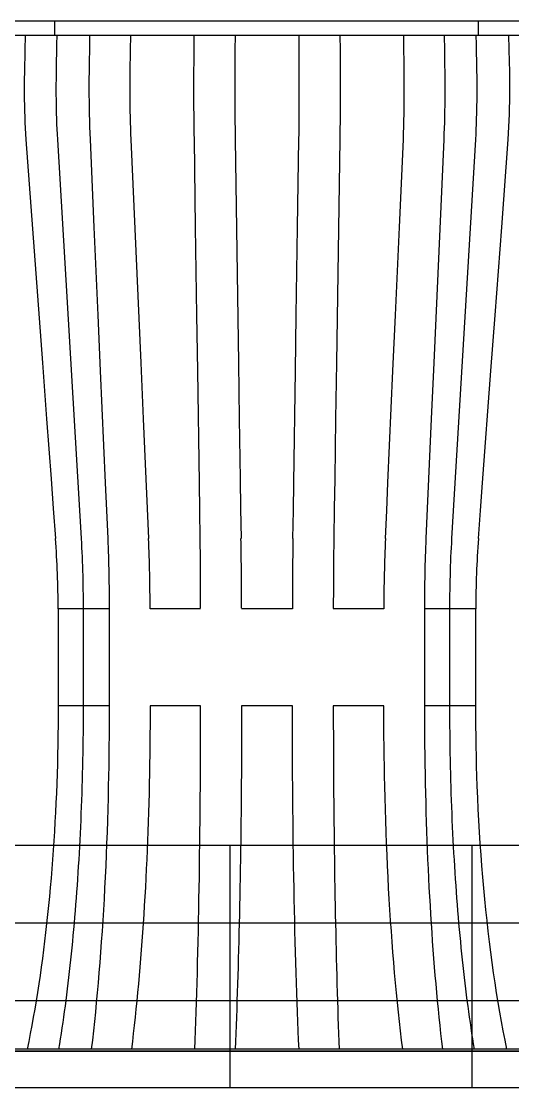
# Model space of a CAD drawing. Extents: x 665703 to 1047784, y -160603 to 92239.
# Drawn here: x 805531 to 807561, y 1175 to 5575 of the extents above; entities that cross this region are included whole.
import ezdxf

# ---------------------------------------------------------------- set-up
doc = ezdxf.new("R2010")
doc.units = 0
doc.header["$LTSCALE"] = 800
doc.layers.get('0').update_dxf_attribs({"linetype": 'CONTINUOUS'})
doc.layers.add('中粗', color=3, linetype='CONTINUOUS')
doc.layers.add('粗线', color=1, linetype='CONTINUOUS')

# ---------------------------------------------------------------- blocks, each defined once
blk = doc.blocks.new('ft')
at = {"color": 7, "linetype": 'Continuous'}
for p, q in [((-875.4, 4250), (-2492.8, 4250)), ((-875.4, 4250), (-875.4, 4191)), ((-875.4, 4250), (-875.4, 4191)), ((875.4, 4250), (-875.4, 4250)), ((875.4, 4250), (875.4, 4191)), ((875.4, 4250), (875.4, 4191)), ((2492.8, 4250), (875.4, 4250)), ((-875.4, 4191), (-2492.8, 4191)), ((875.4, 4191), (-875.4, 4191)), ((2492.8, 4191), (875.4, 4191)), ((-863.4, 3762.8), (-765.2, 2115.7)), ((-863.4, 3762.8), (-765.2, 2115.7)), ((863.4, 3762.8), (765.2, 2115.7)), ((863.4, 3762.8), (765.2, 2115.7)), ((-756.8, 1826), (-860.2, 1826)), ((-756.8, 1826), (-756.8, 1426)), ((-647.8, 1826), (-756.8, 1826)), ((-756.8, 1826), (-756.8, 1426)), ((-271.5, 1826), (-480.3, 1826)), ((107.4, 1826), (-102.3, 1826)), ((485.3, 1826), (276.5, 1826)), ((756.8, 1826), (652.8, 1826)), ((756.8, 1826), (756.8, 1426)), ((756.8, 1826), (756.8, 1426)), ((865.1, 1826), (756.8, 1826)), ((-756.8, 1426), (-860.2, 1426)), ((-647.8, 1426), (-756.8, 1426)), ((-271.5, 1426), (-480.3, 1426)), ((107.4, 1426), (-102.3, 1426)), ((485.3, 1426), (276.5, 1426)), ((756.8, 1426), (652.8, 1426)), ((865.1, 1426), (756.8, 1426))]:
    blk.add_line(p, q, dxfattribs=at)
at = {"color": 7, "linetype": 'Continuous', "flags": 128}
for points in [[(-996.1, 4191), (-997.6, 4131), (-998.3, 4101), (-999, 4071), (-999.5, 4040.9), (-999.9, 4010.8), (-1000.1, 3980.6), (-1000.1, 3950.4), (-999.9, 3926.9), (-999.5, 3903.4), (-999, 3879.9), (-998.3, 3856.5), (-997.4, 3832.8), (-996.3, 3809.4), (-995, 3785.9), (-993.4, 3762.8)], [(-865.8, 4191), (-866.5, 4155.1), (-867.2, 4119.8), (-867.9, 4085.2), (-868.4, 4051), (-868.8, 4017.1), (-869, 3983.5), (-869, 3950.1), (-868.8, 3924.4), (-868.5, 3898.7), (-868, 3872.9), (-867.3, 3846.9), (-866.5, 3826.3), (-865.7, 3805.4), (-864.6, 3784.3), (-863.4, 3762.8)], [(-865.8, 4191), (-866.5, 4155.1), (-867.2, 4119.8), (-867.9, 4085.2), (-868.4, 4051), (-868.8, 4017.1), (-869, 3983.5), (-869, 3950.1), (-868.8, 3924.4), (-868.5, 3898.7), (-868, 3872.9), (-867.3, 3846.9), (-866.5, 3826.3), (-865.7, 3805.4), (-864.6, 3784.3), (-863.4, 3762.8)], [(-727, 3762.8), (-728.1, 3788.4), (-729, 3814.2), (-729.8, 3840.4), (-730.5, 3866.7), (-730.9, 3893.1), (-731.2, 3919.6), (-731.4, 3946.2), (-731.4, 3972.7), (-731.3, 4009.2), (-731, 4045.6), (-730.6, 4081.9), (-729.8, 4136.5), (-729, 4191)], [(-561.7, 4191), (-562.6, 4131), (-563, 4101), (-563.4, 4071), (-563.7, 4040.9), (-563.9, 4010.8), (-564, 3980.6), (-564, 3950.4), (-563.9, 3926.9), (-563.7, 3903.4), (-563.4, 3879.9), (-563, 3856.5), (-562.5, 3832.8), (-561.8, 3809.4), (-561, 3785.9), (-560.1, 3762.8)], [(-297.5, 3762.8), (-297.9, 3788.4), (-298.2, 3814.2), (-298.6, 3840.4), (-298.8, 3866.7), (-299, 3893.1), (-299.1, 3919.6), (-299.1, 3946.2), (-299.1, 3972.7), (-299.1, 4009.2), (-299, 4045.6), (-298.8, 4081.9), (-298.6, 4136.5), (-298.3, 4191)], [(-129.4, 4191), (-129.7, 4131), (-129.8, 4101), (-130, 4071), (-130.1, 4040.9), (-130.1, 4010.8), (-130.2, 3980.6), (-130.2, 3950.4), (-130.1, 3926.9), (-130.1, 3903.4), (-130, 3879.9), (-129.9, 3856.5), (-129.7, 3832.8), (-129.5, 3809.4), (-129.3, 3785.9), (-129, 3762.8)], [(134.8, 3762.8), (135.2, 3788.4), (135.4, 3814.2), (135.6, 3840.4), (135.7, 3866.7), (135.9, 3893.1), (135.9, 3919.6), (136, 3946.2), (136, 3972.7), (135.9, 4009.2), (135.9, 4045.6), (135.7, 4081.9), (135.5, 4136.5), (135.2, 4191)], [(304.1, 4191), (304.4, 4131), (304.6, 4101), (304.7, 4071), (304.8, 4040.9), (304.9, 4010.8), (304.9, 3980.6), (304.9, 3950.4), (304.9, 3926.9), (304.8, 3903.4), (304.7, 3879.9), (304.5, 3856.5), (304.3, 3832.8), (304, 3809.4), (303.7, 3785.9), (303.3, 3762.8)], [(565.9, 3762.8), (566.9, 3788.4), (567.7, 3814.2), (568.4, 3840.4), (569, 3866.7), (569.4, 3893.1), (569.6, 3919.6), (569.8, 3946.2), (569.8, 3972.7), (569.7, 4009.2), (569.4, 4045.6), (569, 4081.9), (568.3, 4136.5), (567.4, 4191)], [(734.7, 4191), (735.6, 4131), (736.1, 4101), (736.4, 4071), (736.8, 4040.9), (737, 4010.8), (737.1, 3980.6), (737.1, 3950.4), (737, 3926.9), (736.8, 3903.4), (736.5, 3879.9), (736, 3856.5), (735.4, 3832.8), (734.6, 3809.4), (733.7, 3785.9), (732.7, 3762.8)], [(865.8, 4191), (866.5, 4155.1), (867.2, 4119.8), (867.9, 4085.2), (868.4, 4051), (868.8, 4017.1), (869, 3983.5), (869, 3950.1), (868.8, 3924.4), (868.5, 3898.7), (868, 3872.9), (867.3, 3846.9), (866.5, 3826.3), (865.7, 3805.4), (864.6, 3784.3), (863.4, 3762.8)], [(865.8, 4191), (866.5, 4155.1), (867.2, 4119.8), (867.9, 4085.2), (868.4, 4051), (868.8, 4017.1), (869, 3983.5), (869, 3950.1), (868.8, 3924.4), (868.5, 3898.7), (868, 3872.9), (867.3, 3846.9), (866.5, 3826.3), (865.7, 3805.4), (864.6, 3784.3), (863.4, 3762.8)], [(999, 3762.8), (1000.8, 3788.4), (1002.2, 3814.2), (1003.4, 3840.4), (1004.3, 3866.7), (1005, 3893.1), (1005.5, 3919.6), (1005.7, 3946.2), (1005.8, 3972.7), (1005.6, 4009.2), (1005.1, 4045.6), (1004.4, 4081.9), (1003.2, 4136.5), (1001.8, 4191)], [(-993.4, 3762.8), (-959.1, 3301.6), (-924.8, 2840.4), (-907.7, 2609.9), (-889.3, 2362.8), (-880.1, 2239.3), (-870.9, 2115.7), (-870.9, 2115.7)], [(-653.8, 2115.7), (-658.9, 2231), (-664.1, 2346.3), (-684.6, 2807.5), (-694.8, 3038.1), (-710.9, 3400.4), (-727, 3762.8)], [(-560.1, 3762.8), (-539.6, 3301.6), (-519.1, 2840.4), (-508.8, 2609.9), (-497.8, 2362.8), (-492.3, 2239.3), (-486.8, 2115.7), (-486.8, 2115.7)], [(-273.3, 2115.7), (-274.9, 2231), (-276.7, 2346.3), (-283.5, 2807.5), (-286.9, 3038.1), (-292.2, 3400.4), (-297.5, 3762.8)], [(-129, 3762.8), (-122.2, 3301.6), (-115.4, 2840.4), (-112, 2609.9), (-108.3, 2362.8), (-106.6, 2239.3), (-104.7, 2115.7), (-104.7, 2115.7)], [(109.8, 2115.7), (111.6, 2231), (113.3, 2346.3), (120.3, 2807.5), (123.8, 3038.1), (129.3, 3400.4), (134.8, 3762.8)], [(303.3, 3762.8), (296.3, 3301.6), (289.4, 2840.4), (285.9, 2609.9), (282.2, 2362.8), (280.2, 2239.3), (278.4, 2115.7), (278.4, 2115.7)], [(491.9, 2115.7), (497.1, 2231), (502.3, 2346.3), (523, 2807.5), (533.3, 3038.1), (549.6, 3400.4), (565.9, 3762.8)], [(732.7, 3762.8), (712, 3301.6), (691.4, 2840.4), (681, 2609.9), (670, 2362.8), (664.4, 2239.3), (658.9, 2115.7), (658.9, 2115.7)], [(876, 2115.7), (884.6, 2231), (893.2, 2346.3), (927.6, 2807.5), (944.9, 3038.1), (972, 3400.4), (999, 3762.8)], [(-765.2, 2115.7), (-764.1, 2096.9), (-763.1, 2078), (-762.2, 2059), (-761.3, 2039.9), (-760.5, 2020.7), (-759.8, 2001.5), (-759.2, 1982.2), (-758.6, 1962.8), (-758.1, 1943.3), (-757.7, 1923.9), (-757.4, 1904.3), (-757.1, 1884.8), (-756.9, 1865.2), (-756.8, 1845.6), (-756.8, 1826)], [(-765.2, 2115.7), (-764.1, 2096.9), (-763.1, 2078), (-762.2, 2059), (-761.3, 2039.9), (-760.5, 2020.7), (-759.8, 2001.5), (-759.2, 1982.2), (-758.6, 1962.8), (-758.1, 1943.3), (-757.7, 1923.9), (-757.4, 1904.3), (-757.1, 1884.8), (-756.9, 1865.2), (-756.8, 1845.6), (-756.8, 1826)], [(765.2, 2115.7), (764.1, 2096.9), (763.1, 2078), (762.2, 2059), (761.3, 2039.9), (760.5, 2020.7), (759.8, 2001.5), (759.2, 1982.2), (758.6, 1962.8), (758.1, 1943.3), (757.7, 1923.9), (757.4, 1904.3), (757.1, 1884.8), (756.9, 1865.2), (756.8, 1845.6), (756.8, 1826)], [(765.2, 2115.7), (764.1, 2096.9), (763.1, 2078), (762.2, 2059), (761.3, 2039.9), (760.5, 2020.7), (759.8, 2001.5), (759.2, 1982.2), (758.6, 1962.8), (758.1, 1943.3), (757.7, 1923.9), (757.4, 1904.3), (757.1, 1884.8), (756.9, 1865.2), (756.8, 1845.6), (756.8, 1826)], [(-860.2, 1826), (-860.2, 1626), (-860.2, 1426)], [(-647.8, 1426), (-647.8, 1626), (-647.8, 1826)], [(652.8, 1826), (652.8, 1626), (652.8, 1426)], [(865.1, 1426), (865.1, 1626), (865.1, 1826)], [(-860.2, 1426), (-860.3, 1385.8), (-860.5, 1345.6), (-861, 1305.4), (-861.6, 1265.2), (-862.4, 1225), (-863.4, 1184.9), (-864.6, 1145), (-866, 1105.1), (-867.5, 1065.4), (-869.2, 1025.7), (-871.1, 986.1), (-873.2, 946.7), (-875.5, 907.5), (-877.9, 868.6), (-880.5, 829.8), (-883.3, 791.1), (-886.2, 752.6), (-889.4, 714.3), (-892.7, 676.4), (-896.1, 638.8), (-899.8, 601.4), (-903.6, 564.2), (-907.6, 527.3), (-911.7, 490.6), (-916, 454.4), (-920.5, 418.6), (-925.2, 383), (-930, 347.8), (-934.9, 312.8), (-940.1, 278.3), (-945.5, 243.2), (-951.1, 208.4), (-956.9, 174.2), (-962.8, 140.3), (-968.9, 106.8), (-975.2, 73.7), (-981.7, 41.1), (-988.3, 9)], [(-756.8, 1426), (-756.8, 1398), (-756.9, 1370), (-757.1, 1342), (-757.3, 1314), (-757.6, 1286), (-758, 1258.1), (-758.5, 1230.1), (-759, 1202.2), (-759.6, 1174.4), (-760.2, 1146.6), (-761, 1118.8), (-761.8, 1091.1), (-762.7, 1063.4), (-763.6, 1035.8), (-764.6, 1008.3), (-765.7, 980.8), (-766.8, 953.4), (-768, 926.1), (-769.3, 898.9), (-770.7, 871.7), (-772.1, 844.7), (-773.6, 817.7), (-775.1, 790.8), (-776.7, 764.1), (-778.4, 737.4), (-780.2, 710.9), (-782, 684.4), (-783.9, 658.1), (-785.8, 632), (-787.8, 605.9), (-789.9, 580), (-792.1, 554.2), (-794.3, 528.6), (-796.5, 503.1), (-798.9, 477.8), (-801.3, 452.6), (-803.7, 427.6), (-806.3, 402.7), (-808.8, 378), (-811.5, 353.5), (-814.2, 329.2), (-817, 305), (-819.8, 281), (-822.7, 257.2), (-825.6, 233.6), (-828.6, 210.2), (-831.7, 187), (-834.8, 164), (-838, 141.2), (-841.2, 118.6), (-844.5, 96.3), (-847.9, 74.1), (-851.3, 52.2), (-854.7, 30.5), (-858.2, 9)], [(-756.8, 1426), (-756.8, 1398), (-756.9, 1370), (-757.1, 1342), (-757.3, 1314), (-757.6, 1286), (-758, 1258.1), (-758.5, 1230.1), (-759, 1202.2), (-759.6, 1174.4), (-760.2, 1146.6), (-761, 1118.8), (-761.8, 1091.1), (-762.7, 1063.4), (-763.6, 1035.8), (-764.6, 1008.3), (-765.7, 980.8), (-766.8, 953.4), (-768, 926.1), (-769.3, 898.9), (-770.7, 871.7), (-772.1, 844.7), (-773.6, 817.7), (-775.1, 790.8), (-776.7, 764.1), (-778.4, 737.4), (-780.2, 710.9), (-782, 684.4), (-783.9, 658.1), (-785.8, 632), (-787.8, 605.9), (-789.9, 580), (-792.1, 554.2), (-794.3, 528.6), (-796.5, 503.1), (-798.9, 477.8), (-801.3, 452.6), (-803.7, 427.6), (-806.3, 402.7), (-808.8, 378), (-811.5, 353.5), (-814.2, 329.2), (-817, 305), (-819.8, 281), (-822.7, 257.2), (-825.6, 233.6), (-828.6, 210.2), (-831.7, 187), (-834.8, 164), (-838, 141.2), (-841.2, 118.6), (-844.5, 96.3), (-847.9, 74.1), (-851.3, 52.2), (-854.7, 30.5), (-858.2, 9)], [(-721.7, 9), (-717.4, 46.2), (-713.1, 84), (-709, 122.6), (-705, 161.7), (-701.1, 201.4), (-697.3, 241.8), (-693.7, 282.7), (-690.1, 324.2), (-686.8, 366.3), (-683.5, 408.8), (-680.4, 451.8), (-677.4, 495.3), (-674.5, 539.3), (-671.8, 583.7), (-669.2, 628.5), (-666.8, 673.7), (-664.5, 719.2), (-662.3, 765.2), (-660.3, 811.4), (-658.5, 857.9), (-656.8, 904.7), (-655.2, 951.8), (-653.8, 999.1), (-652.5, 1046.6), (-651.4, 1094.2), (-650.5, 1135.3), (-649.8, 1176.5), (-649.2, 1217.8), (-648.7, 1259.1), (-648.3, 1300.8), (-648, 1342.5), (-647.8, 1384.2), (-647.8, 1425.9), (-647.8, 1426)], [(-480.3, 1426), (-480.3, 1385.8), (-480.5, 1345.6), (-480.7, 1305.4), (-481.1, 1265.2), (-481.6, 1225), (-482.2, 1184.9), (-482.9, 1145), (-483.8, 1105.1), (-484.7, 1065.4), (-485.7, 1025.7), (-486.9, 986.1), (-488.1, 946.7), (-489.5, 907.5), (-490.9, 868.6), (-492.5, 829.8), (-494.2, 791.1), (-496, 752.6), (-497.9, 714.3), (-499.9, 676.4), (-501.9, 638.8), (-504.1, 601.4), (-506.4, 564.2), (-508.9, 527.3), (-511.4, 490.6), (-514, 454.4), (-516.7, 418.6), (-519.5, 383), (-522.4, 347.8), (-525.4, 312.8), (-528.5, 278.3), (-531.8, 243.2), (-535.2, 208.4), (-538.6, 174.2), (-542.2, 140.3), (-545.9, 106.8), (-549.7, 73.7), (-553.6, 41.1), (-557.6, 9)], [(-294.8, 9), (-293.5, 46.2), (-292.1, 84), (-290.8, 122.6), (-289.6, 161.7), (-288.4, 201.4), (-287.2, 241.8), (-286, 282.7), (-284.9, 324.2), (-283.8, 366.3), (-282.8, 408.8), (-281.8, 451.8), (-280.9, 495.3), (-280, 539.3), (-279.1, 583.7), (-278.3, 628.5), (-277.5, 673.7), (-276.8, 719.2), (-276.1, 765.2), (-275.5, 811.4), (-274.9, 857.9), (-274.3, 904.7), (-273.8, 951.8), (-273.4, 999.1), (-273, 1046.6), (-272.6, 1094.2), (-272.4, 1135.3), (-272.1, 1176.5), (-271.9, 1217.8), (-271.8, 1259.1), (-271.6, 1300.8), (-271.5, 1342.5), (-271.5, 1384.2), (-271.5, 1425.9), (-271.5, 1426)], [(-102.3, 1426), (-102.4, 1385.8), (-102.4, 1345.6), (-102.5, 1305.4), (-102.6, 1265.2), (-102.8, 1225), (-103, 1184.9), (-103.3, 1145), (-103.6, 1105.1), (-103.9, 1065.4), (-104.2, 1025.7), (-104.6, 986.1), (-105, 946.7), (-105.5, 907.5), (-106, 868.6), (-106.6, 829.8), (-107.1, 791.1), (-107.8, 752.6), (-108.4, 714.3), (-109.1, 676.4), (-109.8, 638.8), (-110.6, 601.4), (-111.4, 564.2), (-112.2, 527.3), (-113.1, 490.6), (-114, 454.4), (-114.9, 418.6), (-115.9, 383), (-116.9, 347.8), (-117.9, 312.8), (-119, 278.3), (-120.1, 243.2), (-121.3, 208.4), (-122.5, 174.2), (-123.8, 140.3), (-125.1, 106.8), (-126.4, 73.7), (-127.8, 41.1), (-129.2, 9)], [(134.9, 9), (133.3, 46.2), (131.6, 84), (130.1, 122.6), (128.6, 161.7), (127.1, 201.4), (125.7, 241.8), (124.3, 282.7), (123, 324.2), (121.8, 366.3), (120.6, 408.8), (119.4, 451.8), (118.3, 495.3), (117.2, 539.3), (116.2, 583.7), (115.3, 628.5), (114.4, 673.7), (113.5, 719.2), (112.8, 765.2), (112, 811.4), (111.3, 857.9), (110.7, 904.7), (110.1, 951.8), (109.6, 999.1), (109.2, 1046.6), (108.7, 1094.2), (108.4, 1135.3), (108.2, 1176.5), (107.9, 1217.8), (107.8, 1259.1), (107.6, 1300.8), (107.5, 1342.5), (107.4, 1384.2), (107.4, 1425.9), (107.4, 1426)], [(276.5, 1426), (276.5, 1385.8), (276.6, 1345.6), (276.7, 1305.4), (276.8, 1265.2), (277, 1225), (277.2, 1184.9), (277.4, 1145), (277.6, 1105.1), (277.9, 1065.4), (278.3, 1025.7), (278.6, 986.1), (279, 946.7), (279.5, 907.5), (279.9, 868.6), (280.4, 829.8), (280.9, 791.1), (281.5, 752.6), (282.1, 714.3), (282.7, 676.4), (283.4, 638.8), (284.1, 601.4), (284.8, 564.2), (285.5, 527.3), (286.3, 490.6), (287.1, 454.4), (288, 418.6), (288.8, 383), (289.7, 347.8), (290.7, 312.8), (291.6, 278.3), (292.7, 243.2), (293.7, 208.4), (294.8, 174.2), (295.9, 140.3), (297, 106.8), (298.2, 73.7), (299.3, 41.1), (300.6, 9)], [(563.4, 9), (558.7, 46.2), (554.2, 84), (549.8, 122.6), (545.5, 161.7), (541.4, 201.4), (537.4, 241.8), (533.5, 282.7), (529.8, 324.2), (526.2, 366.3), (522.8, 408.8), (519.5, 451.8), (516.3, 495.3), (513.3, 539.3), (510.5, 583.7), (507.8, 628.5), (505.2, 673.7), (502.8, 719.2), (500.5, 765.2), (498.4, 811.4), (496.5, 857.9), (494.7, 904.7), (493.1, 951.8), (491.6, 999.1), (490.2, 1046.6), (489.1, 1094.2), (488.2, 1135.3), (487.4, 1176.5), (486.8, 1217.8), (486.2, 1259.1), (485.8, 1300.8), (485.5, 1342.5), (485.4, 1384.2), (485.3, 1425.9), (485.3, 1426)], [(652.8, 1426), (652.8, 1385.8), (653, 1345.6), (653.3, 1305.4), (653.6, 1265.2), (654.1, 1225), (654.7, 1184.9), (655.4, 1145), (656.2, 1105.1), (657.1, 1065.4), (658.1, 1025.7), (659.2, 986.1), (660.4, 946.7), (661.7, 907.5), (663.2, 868.6), (664.7, 829.8), (666.3, 791.1), (668.1, 752.6), (669.9, 714.3), (671.8, 676.4), (673.9, 638.8), (676, 601.4), (678.2, 564.2), (680.5, 527.3), (683, 490.6), (685.5, 454.4), (688.1, 418.6), (690.8, 383), (693.6, 347.8), (696.5, 312.8), (699.5, 278.3), (702.6, 243.2), (705.9, 208.4), (709.2, 174.2), (712.7, 140.3), (716.2, 106.8), (719.9, 73.7), (723.6, 41.1), (727.4, 9)], [(756.8, 1426), (756.8, 1398), (756.9, 1370), (757.1, 1342), (757.3, 1314), (757.6, 1286), (758, 1258.1), (758.5, 1230.1), (759, 1202.2), (759.6, 1174.4), (760.2, 1146.6), (761, 1118.8), (761.8, 1091.1), (762.7, 1063.4), (763.6, 1035.8), (764.6, 1008.3), (765.7, 980.8), (766.8, 953.4), (768, 926.1), (769.3, 898.9), (770.7, 871.7), (772.1, 844.7), (773.6, 817.7), (775.1, 790.8), (776.7, 764.1), (778.4, 737.4), (780.2, 710.9), (782, 684.4), (783.9, 658.1), (785.8, 632), (787.8, 605.9), (789.9, 580), (792.1, 554.2), (794.3, 528.6), (796.5, 503.1), (798.9, 477.8), (801.3, 452.6), (803.7, 427.6), (806.3, 402.7), (808.8, 378), (811.5, 353.5), (814.2, 329.2), (817, 305), (819.8, 281), (822.7, 257.2), (825.6, 233.6), (828.6, 210.2), (831.7, 187), (834.8, 164), (838, 141.2), (841.2, 118.6), (844.5, 96.3), (847.9, 74.1), (851.3, 52.2), (854.7, 30.5), (858.2, 9)], [(756.8, 1426), (756.8, 1398), (756.9, 1370), (757.1, 1342), (757.3, 1314), (757.6, 1286), (758, 1258.1), (758.5, 1230.1), (759, 1202.2), (759.6, 1174.4), (760.2, 1146.6), (761, 1118.8), (761.8, 1091.1), (762.7, 1063.4), (763.6, 1035.8), (764.6, 1008.3), (765.7, 980.8), (766.8, 953.4), (768, 926.1), (769.3, 898.9), (770.7, 871.7), (772.1, 844.7), (773.6, 817.7), (775.1, 790.8), (776.7, 764.1), (778.4, 737.4), (780.2, 710.9), (782, 684.4), (783.9, 658.1), (785.8, 632), (787.8, 605.9), (789.9, 580), (792.1, 554.2), (794.3, 528.6), (796.5, 503.1), (798.9, 477.8), (801.3, 452.6), (803.7, 427.6), (806.3, 402.7), (808.8, 378), (811.5, 353.5), (814.2, 329.2), (817, 305), (819.8, 281), (822.7, 257.2), (825.6, 233.6), (828.6, 210.2), (831.7, 187), (834.8, 164), (838, 141.2), (841.2, 118.6), (844.5, 96.3), (847.9, 74.1), (851.3, 52.2), (854.7, 30.5), (858.2, 9)], [(993.9, 9), (986.2, 46.2), (978.8, 84), (971.5, 122.6), (964.5, 161.7), (957.7, 201.4), (951.1, 241.8), (944.8, 282.7), (938.6, 324.2), (932.7, 366.3), (927, 408.8), (921.6, 451.8), (916.4, 495.3), (911.5, 539.3), (906.7, 583.7), (902.3, 628.5), (898, 673.7), (894.1, 719.2), (890.3, 765.2), (886.9, 811.4), (883.6, 857.9), (880.7, 904.7), (878, 951.8), (875.5, 999.1), (873.3, 1046.6), (871.4, 1094.2), (869.9, 1135.3), (868.6, 1176.5), (867.6, 1217.8), (866.7, 1259.1), (866, 1300.8), (865.5, 1342.5), (865.2, 1384.2), (865.1, 1425.9), (865.1, 1426)]]:
    blk.add_lwpolyline(points, dxfattribs=at)
at = {"linetype": 'Continuous'}
blk.add_lwpolyline([(-4525, 0), (4525, 0), (4525, 9), (-4525, 9)], close=True, dxfattribs=at)
at = {"color": 7, "linetype": 'Continuous'}
for centre, radius, start, end in [((-4718.6, 1827.7), 3858.4, 359.9753, 4.2818), ((-7450.1, 1828.9), 6802.3, 359.97589, 2.4171), ((-6814.3, 1827.8), 6334, 359.98382, 2.60561), ((-22765.5, 1828.3), 22494, 0, 0.73226), ((-17792.3, 1828.1), 17689.9, 0, 0.93168), ((17161.8, 1829.9), 17054.4, 179.03964, 180.01309), ((22270.4, 1827.1), 21993.8, 179.24815, 180), ((6695.8, 1829.4), 6210.5, 177.35722, 180.0312), ((7458.2, 1827.5), 6805.4, 177.57237, 180.01245), ((4664.1, 1829.2), 3799, 175.6736, 180.0476)]:
    blk.add_arc(centre, radius, start, end, dxfattribs=at)

msp = doc.modelspace()

# ---------------------------------------------------------------- linework, layer by layer
at = {"layer": '中粗'}
for p, q in [((810893.5, 1324.5), (802193.5, 1324.5)), ((813643.5, 1174.5), (786143.5, 1174.5))]:
    msp.add_line(p, q, dxfattribs=at)
at = {"layer": '粗线'}
for p, q in [((781793.5, 2174.5), (813543.5, 2174.5)), ((806393.9, 1174.5), (806393.9, 2174.5)), ((807393.9, 1174.5), (807393.9, 2174.5)), ((781793.5, 1854.5), (813543.5, 1854.5)), ((781793.5, 1534.5), (813543.5, 1534.5))]:
    msp.add_line(p, q, dxfattribs=at)

# ---------------------------------------------------------------- block references
at = {"linetype": 'Continuous'}
msp.add_blockref('ft', (806543.5, 1324.5), dxfattribs=at)

doc.saveas('drawing.dxf')
